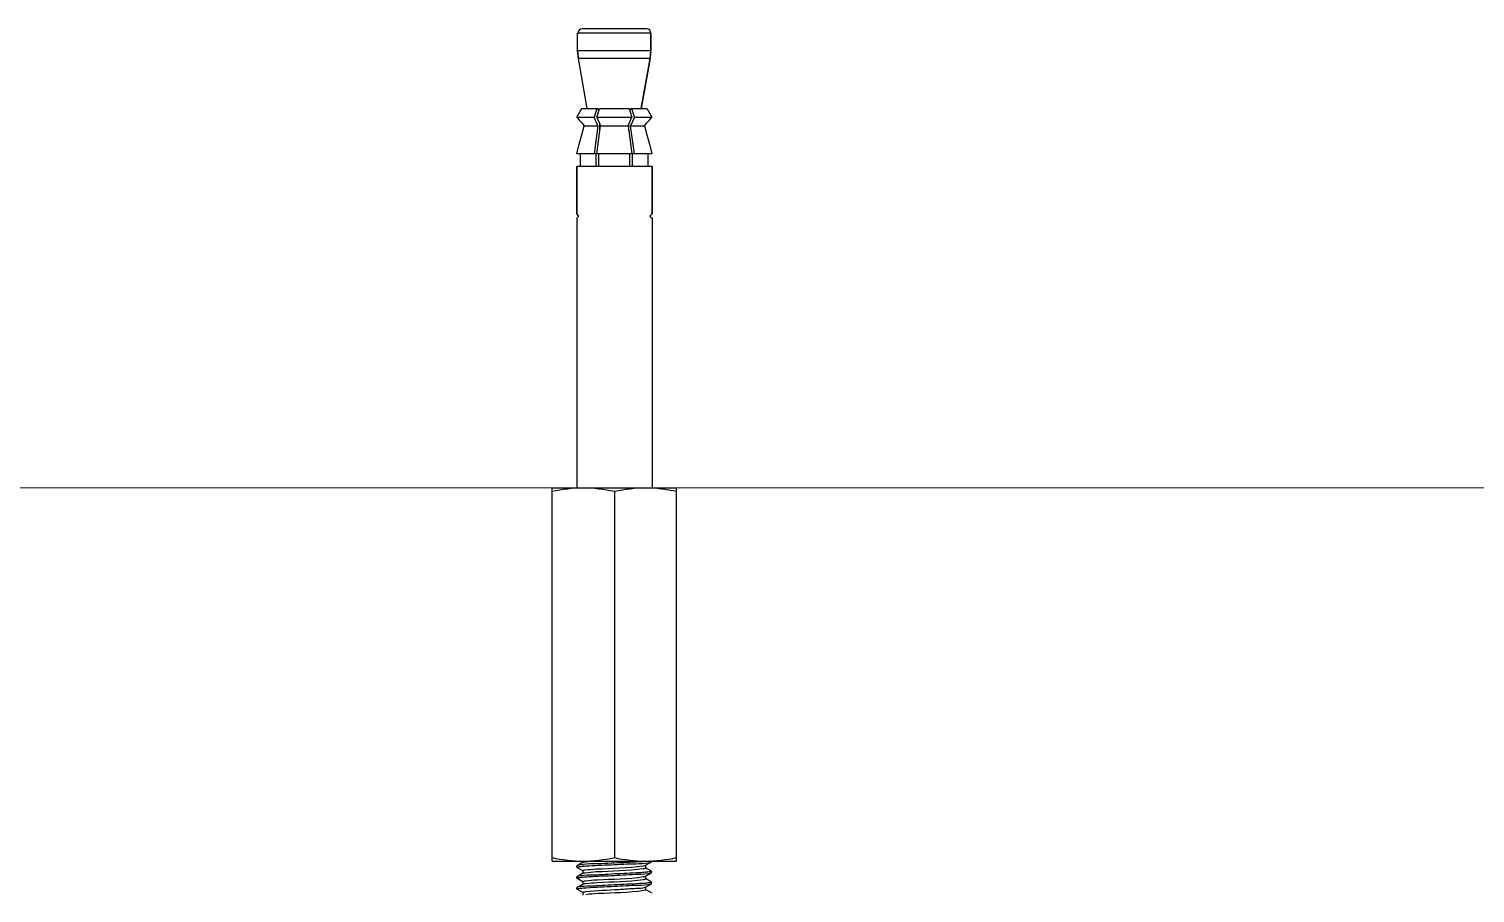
# Model space of a CAD drawing. Extents: x 1247970 to 1725648, y 860327 to 1277876.
# Drawn here: x 1317919 to 1319101, y 1202997 to 1203704 of the extents above; entities that cross this region are included whole.
import ezdxf

# ---------------------------------------------------------------- set-up
doc = ezdxf.new("R2010")
doc.units = 0
doc.header["$LTSCALE"] = 1000
doc.header["$MEASUREMENT"] = 0
doc.layers.get('0').update_dxf_attribs({"color": 254})
doc.layers.add('BZ', color=82, linetype='Continuous', lineweight=20)
doc.layers.add('TK', color=4, linetype='Continuous')

# ---------------------------------------------------------------- blocks, each defined once
blk = doc.blocks.new('A$C7BF01818')
at = {"linetype": 'Continuous'}
for p, q in [((-2236.4, 10210.9), (-2296.3, 10210.9)), ((-2296.3, 10196.4), (-2296.3, 10210.9)), ((-2239.9, 10214.4), (-2292.7, 10214.4)), ((-2236.4, 10210.9), (-2236.4, 10196.4)), ((-2236.4, 10196.4), (-2236.4, 10210.9)), ((-2236.4, 10196.4), (-2296.3, 10196.4)), ((-2295.7, 10190.2), (-2296.3, 10196.4)), ((-2237, 10190.2), (-2236.4, 10196.4)), ((-2237, 10190.2), (-2295.7, 10190.2)), ((-2288.4, 10149.3), (-2295.7, 10190.2)), ((-2237, 10190.2), (-2244.3, 10149.3)), ((-2244.3, 10149.3), (-2237, 10190.2)), ((-2297.1, 10142.2), (-2295.6, 10144.6)), ((-2295.6, 10144.6), (-2294.9, 10145.8)), ((-2294.9, 10145.8), (-2294.2, 10147)), ((-2294.2, 10147), (-2292.7, 10149.3)), ((-2292.7, 10149.3), (-2279.9, 10149.3)), ((-2280.6, 10149.3), (-2282.8, 10142.2)), ((-2280.7, 10142.2), (-2279, 10147.5)), ((-2279, 10147.5), (-2279.9, 10149.3)), ((-2279, 10147.5), (-2278.5, 10149.3)), ((-2278.5, 10149.3), (-2254.2, 10149.3)), ((-2254.2, 10149.3), (-2253.7, 10147.5)), ((-2252.8, 10149.3), (-2253.7, 10147.5)), ((-2253.7, 10147.5), (-2252, 10142.2)), ((-2252.8, 10149.3), (-2240, 10149.3)), ((-2249.9, 10142.2), (-2252.1, 10149.3)), ((-2240, 10149.3), (-2238.5, 10147)), ((-2238.5, 10147), (-2237.8, 10145.8)), ((-2237.8, 10145.8), (-2237, 10144.6)), ((-2237, 10144.6), (-2235.6, 10142.2)), ((-2297.1, 10142.2), (-2282.8, 10142.2)), ((-2297.1, 10142.2), (-2295, 10139.8)), ((-2295, 10139.8), (-2294, 10138.7)), ((-2294, 10138.7), (-2293, 10137.5)), ((-2293, 10137.5), (-2291, 10135.2)), ((-2293, 10127.7), (-2291, 10135.2)), ((-2291, 10135.2), (-2279.7, 10135.2)), ((-2279.7, 10135.2), (-2282.8, 10142.2)), ((-2279.7, 10135.2), (-2282.8, 10112.3)), ((-2280.7, 10142.2), (-2252, 10142.2)), ((-2280.7, 10142.2), (-2278.1, 10136.4)), ((-2278.1, 10131.1), (-2278.1, 10136.4)), ((-2278.1, 10136.4), (-2277.6, 10135.2)), ((-2278.1, 10131.1), (-2277.6, 10135.2)), ((-2277.6, 10135.2), (-2255.1, 10135.2)), ((-2255.1, 10135.2), (-2254.5, 10136.4)), ((-2255.1, 10135.2), (-2254.5, 10131.1)), ((-2254.5, 10136.4), (-2252, 10142.2)), ((-2254.5, 10131.1), (-2254.5, 10136.4)), ((-2249.9, 10142.2), (-2253, 10135.2)), ((-2253, 10135.2), (-2241.7, 10135.2)), ((-2249.9, 10112.3), (-2253, 10135.2)), ((-2249.9, 10142.2), (-2235.6, 10142.2)), ((-2241.7, 10135.2), (-2239.7, 10137.5)), ((-2241.7, 10135.2), (-2239.7, 10127.7)), ((-2239.7, 10137.5), (-2238.6, 10138.7)), ((-2238.6, 10138.7), (-2237.6, 10139.8)), ((-2237.6, 10139.8), (-2235.6, 10142.2)), ((-2297.1, 10112.3), (-2295, 10120.1)), ((-2295, 10120.1), (-2294, 10123.8)), ((-2294, 10123.8), (-2293, 10127.7)), ((-2280.7, 10112.3), (-2278.1, 10131.1)), ((-2254.5, 10131.1), (-2252, 10112.3)), ((-2239.7, 10127.7), (-2238.6, 10123.8)), ((-2238.6, 10123.8), (-2237.6, 10120.1)), ((-2237.6, 10120.1), (-2235.6, 10112.3)), ((-2281.2, 10112.3), (-2297.1, 10112.3)), ((-2293.9, 10101.7), (-2293.9, 10112.3)), ((-2281.2, 10101.7), (-2281.2, 10112.3)), ((-2252, 10112.3), (-2280.7, 10112.3)), ((-2279.1, 10101.7), (-2279.1, 10112.3)), ((-2253.6, 10101.7), (-2253.6, 10112.3)), ((-2235.6, 10112.3), (-2251.5, 10112.3)), ((-2251.5, 10101.7), (-2251.5, 10112.3)), ((-2238.7, 10101.7), (-2238.7, 10112.3)), ((-2235.5, 10101.7), (-2297.1, 10101.7)), ((-2297.1, 10063), (-2297.1, 10101.7)), ((-2297.1, 10101.7), (-2297.1, 10063)), ((-2235.5, 10063), (-2235.5, 10101.7)), ((-2235.5, 10101.7), (-2235.5, 10063)), ((-2295.4, 10061.3), (-2297.1, 10063)), ((-2295.4, 10061.3), (-2297.1, 10059.5)), ((-2237.3, 10061.3), (-2235.5, 10063)), ((-2237.3, 10061.3), (-2235.5, 10059.5)), ((-2297.1, 10059.5), (-2297.1, 9839)), ((-2297.1, 10059.5), (-2297.1, 9839)), ((-2235.5, 10059.5), (-2235.5, 9839)), ((-2235.5, 10059.5), (-2235.5, 9839)), ((-2317.2, 9533.5), (-2317.2, 9839)), ((-2317.2, 9839), (-2215.4, 9839)), ((-2215.4, 9533.5), (-2215.4, 9839)), ((-2266.3, 9836.1), (-2266.3, 9536.4)), ((-2317.2, 9533.5), (-2215.4, 9533.5)), ((-2296.8, 9529.7), (-2296.9, 9529.6)), ((-2296.9, 9528.5), (-2296.9, 9529.6)), ((-2291.9, 9532.6), (-2295.9, 9530.2)), ((-2292, 9533.5), (-2292, 9532.4)), ((-2240.9, 9530), (-2240.7, 9530.1)), ((-2240.7, 9530.1), (-2236.8, 9532.3)), ((-2240.6, 9528), (-2240.6, 9530.2)), ((-2238, 9533.5), (-2240.3, 9533.3)), ((-2235.9, 9532.9), (-2235.8, 9533)), ((-2235.8, 9533), (-2235.8, 9534.1)), ((-2296.8, 9528.4), (-2296.9, 9528.5)), ((-2296.8, 9520.8), (-2296.9, 9520.7)), ((-2296.9, 9519.6), (-2296.9, 9520.7)), ((-2296.8, 9519.5), (-2296.9, 9519.6)), ((-2296.8, 9528.4), (-2291.9, 9525.6)), ((-2296.8, 9519.5), (-2291.9, 9516.7)), ((-2291.9, 9523.7), (-2295.9, 9521.3)), ((-2292, 9525.8), (-2292, 9523.5)), ((-2242.9, 9527.4), (-2242.1, 9527.5)), ((-2240.9, 9521.1), (-2240.7, 9521.2)), ((-2235.9, 9525.3), (-2240.7, 9528.1)), ((-2240.7, 9521.2), (-2236.8, 9523.4)), ((-2235.9, 9516.4), (-2240.7, 9519.2)), ((-2240.6, 9519.1), (-2240.6, 9521.3)), ((-2235.9, 9525.3), (-2235.8, 9525.2)), ((-2235.9, 9524), (-2235.8, 9524.1)), ((-2235.8, 9524.1), (-2235.8, 9525.2)), ((-2296.8, 9511.9), (-2296.9, 9511.8)), ((-2296.9, 9510.7), (-2296.9, 9511.8)), ((-2296.8, 9510.6), (-2296.9, 9510.7)), ((-2296.5, 9512.1), (-2296.8, 9511.9)), ((-2296.8, 9510.6), (-2291.9, 9507.8)), ((-2291.9, 9514.7), (-2295.9, 9512.4)), ((-2292, 9516.8), (-2292, 9514.6)), ((-2292, 9507.9), (-2292, 9508)), ((-2292, 9507.9), (-2292, 9505.7)), ((-2241, 9512.2), (-2240.7, 9512.3)), ((-2240.7, 9512.3), (-2236.8, 9514.5)), ((-2235.9, 9507.5), (-2240.7, 9510.3)), ((-2240.6, 9510.2), (-2240.6, 9512.4)), ((-2235.9, 9516.4), (-2235.8, 9516.3)), ((-2235.9, 9515), (-2235.8, 9515.2)), ((-2235.9, 9507.5), (-2235.8, 9507.4)), ((-2235.8, 9515.2), (-2235.8, 9516.3))]:
    blk.add_line(p, q, dxfattribs=at)
blk.add_line((-2297.1, 9839), (-2235.5, 9839))
for centre, radius, start, end in [((-2292.7, 10210.9), 3.52, 90, 180), ((-2239.9, 10210.9), 3.52, 0, 90), ((-2261.1, 10196.4), 35.2, 180, 190.1247), ((-2271.6, 10196.4), 35.2, 349.8753, 0), ((-2283.2, 9425.8), 103.9, 95.0793, 95.2608), ((-2281.7, 9409.1), 120.6, 94.8251, 95.0772), ((-2268.1, 9323.4), 210.7, 94.4368, 94.7151), ((-2251, 9653.8), 120.9, 274.822, 275.0717), ((-2283.8, 9423.3), 97.5, 95.1074, 95.4355), ((-2281.9, 9401.9), 119, 94.8402, 95.1088), ((-2251, 9645.1), 121.2, 274.8197, 275.0686), ((-2250.9, 9635.4), 120.4, 274.8279, 275.0822), ((-2249.4, 9618.1), 103, 275.0839, 275.283)]:
    blk.add_arc(centre, radius, start, end, dxfattribs=at)
for points in [[(-2317.2, 9836.1), (-2308.9, 9837.9), (-2300.3, 9839), (-2291.8, 9839)], [(-2291.8, 9839), (-2283.3, 9839), (-2274.7, 9837.9), (-2266.3, 9836.1)], [(-2266.3, 9836.1), (-2258, 9837.9), (-2249.4, 9839), (-2240.9, 9839)], [(-2240.9, 9839), (-2232.3, 9839), (-2223.8, 9837.9), (-2215.4, 9836.1)], [(-2317.2, 9536.4), (-2308.9, 9534.7), (-2300.3, 9533.5), (-2291.8, 9533.5)], [(-2291.8, 9533.5), (-2283.3, 9533.5), (-2274.7, 9534.7), (-2266.3, 9536.4)], [(-2266.3, 9536.4), (-2258, 9534.7), (-2249.4, 9533.5), (-2240.9, 9533.5)], [(-2240.9, 9533.5), (-2232.3, 9533.5), (-2223.8, 9534.7), (-2215.4, 9536.4)]]:
    blk.add_open_spline(points, degree=3, dxfattribs=at)
for points, knots in [([(-2296.3, 9529.9), (-2296.4, 9529.9), (-2296.6, 9529.8), (-2296.7, 9529.8), (-2296.8, 9529.7)], [0, 0, 0, 0, 0.589596, 1, 1, 1, 1]), ([(-2296.4, 9528.8), (-2296, 9528.9), (-2294.7, 9529.1), (-2293.5, 9529.2), (-2292.7, 9529.3)], [0, 0, 0, 0, 0.380955, 1, 1, 1, 1]), ([(-2266.3, 9531.9), (-2269.8, 9531.7), (-2279.8, 9531), (-2290, 9531.5), (-2296.3, 9529.9)], [0, 0, 0, 0, 0.344396, 1, 1, 1, 1]), ([(-2291.9, 9532.6), (-2291.8, 9532.6), (-2291.3, 9532.8), (-2290.9, 9532.9), (-2290.6, 9532.9)], [0, 0, 0, 0, 0.370624, 1, 1, 1, 1]), ([(-2291.9, 9529.3), (-2290.2, 9529.5), (-2281.7, 9530.1), (-2273.2, 9530.4), (-2266.3, 9530.7)], [0, 0, 0, 0, 0.191552, 1, 1, 1, 1]), ([(-2290.6, 9532.9), (-2289.9, 9533), (-2288.2, 9533.2), (-2286.5, 9533.4), (-2285.5, 9533.5)], [0, 0, 0, 0, 0.418833, 1, 1, 1, 1]), ([(-2290.3, 9526.3), (-2287.2, 9526.7), (-2271.4, 9527.8), (-2255.5, 9527.9), (-2242.9, 9529.6)], [0, 0, 0, 0, 0.194462, 1, 1, 1, 1]), ([(-2240.8, 9533.3), (-2242.4, 9533.1), (-2250.9, 9532.5), (-2259.5, 9532.2), (-2266.3, 9531.9)], [0, 0, 0, 0, 0.191612, 1, 1, 1, 1]), ([(-2266.3, 9530.7), (-2262.9, 9530.9), (-2252.9, 9531.6), (-2242.7, 9531.1), (-2236.3, 9532.7)], [0, 0, 0, 0, 0.344209, 1, 1, 1, 1]), ([(-2242.9, 9529.6), (-2242.5, 9529.7), (-2241.8, 9529.8), (-2241.1, 9529.9), (-2240.9, 9530)], [0, 0, 0, 0, 0.614616, 1, 1, 1, 1]), ([(-2236.3, 9532.7), (-2236.3, 9532.7), (-2236.1, 9532.8), (-2236, 9532.8), (-2235.9, 9532.9)], [0, 0, 0, 0, 0.589346, 1, 1, 1, 1]), ([(-2296.9, 9528.5), (-2296.9, 9528.6), (-2296.7, 9528.7), (-2296.5, 9528.7), (-2296.4, 9528.8)], [0, 0, 0, 0, 0.315102, 1, 1, 1, 1]), ([(-2296.9, 9519.6), (-2296.9, 9519.7), (-2296.7, 9519.8), (-2296.6, 9519.8), (-2296.5, 9519.8)], [0, 0, 0, 0, 0.320245, 1, 1, 1, 1]), ([(-2296.4, 9521), (-2296.5, 9521), (-2296.6, 9520.9), (-2296.7, 9520.9), (-2296.8, 9520.8)], [0, 0, 0, 0, 0.58046, 1, 1, 1, 1]), ([(-2296.5, 9519.8), (-2296, 9520), (-2294.9, 9520.1), (-2293.7, 9520.3), (-2293, 9520.3)], [0, 0, 0, 0, 0.379668, 1, 1, 1, 1]), ([(-2266.3, 9523), (-2272.9, 9522.6), (-2282.8, 9521.9), (-2293, 9521.9), (-2296.4, 9521)], [0, 0, 0, 0, 0.652332, 1, 1, 1, 1]), ([(-2292, 9525.8), (-2292, 9525.9), (-2291.2, 9526.1), (-2290.7, 9526.2), (-2290.3, 9526.3)], [0, 0, 0, 0, 0.278245, 1, 1, 1, 1]), ([(-2292, 9516.8), (-2292, 9517.1), (-2291, 9517.2), (-2290.5, 9517.4), (-2289.9, 9517.4)], [0, 0, 0, 0, 0.274983, 1, 1, 1, 1]), ([(-2291.9, 9523.7), (-2291.7, 9523.8), (-2291.2, 9523.9), (-2290.6, 9524), (-2290.3, 9524)], [0, 0, 0, 0, 0.362645, 1, 1, 1, 1]), ([(-2291.9, 9520.4), (-2290.3, 9520.6), (-2281.8, 9521.2), (-2273.2, 9521.5), (-2266.3, 9521.8)], [0, 0, 0, 0, 0.191189, 1, 1, 1, 1]), ([(-2290.3, 9524), (-2287.2, 9524.5), (-2271.4, 9525.6), (-2255.5, 9525.7), (-2242.9, 9527.4)], [0, 0, 0, 0, 0.194462, 1, 1, 1, 1]), ([(-2289.9, 9517.4), (-2286.7, 9517.9), (-2270.9, 9518.9), (-2255, 9518.9), (-2242.6, 9520.8)], [0, 0, 0, 0, 0.202638, 1, 1, 1, 1]), ([(-2289.9, 9515.2), (-2286.7, 9515.6), (-2270.9, 9516.7), (-2255, 9516.7), (-2242.6, 9518.5)], [0, 0, 0, 0, 0.202638, 1, 1, 1, 1]), ([(-2240.8, 9524.4), (-2242.5, 9524.2), (-2250.9, 9523.6), (-2259.5, 9523.3), (-2266.3, 9523)], [0, 0, 0, 0, 0.191642, 1, 1, 1, 1]), ([(-2266.3, 9521.8), (-2259.8, 9522.1), (-2249.8, 9522.9), (-2239.7, 9522.9), (-2236.3, 9523.8)], [0, 0, 0, 0, 0.651259, 1, 1, 1, 1]), ([(-2242.6, 9520.8), (-2242.2, 9520.8), (-2241.7, 9520.9), (-2241.1, 9521), (-2240.9, 9521.1)], [0, 0, 0, 0, 0.602116, 1, 1, 1, 1]), ([(-2242.6, 9518.5), (-2242.1, 9518.6), (-2241.6, 9518.7), (-2240.6, 9518.9), (-2240.6, 9519.1)], [0, 0, 0, 0, 0.723202, 1, 1, 1, 1]), ([(-2242.1, 9527.5), (-2241.7, 9527.6), (-2241.3, 9527.6), (-2240.6, 9527.8), (-2240.6, 9528)], [0, 0, 0, 0, 0.717177, 1, 1, 1, 1]), ([(-2236.3, 9524.9), (-2236.8, 9524.8), (-2238.2, 9524.6), (-2239.5, 9524.5), (-2240.3, 9524.4)], [0, 0, 0, 0, 0.38585, 1, 1, 1, 1]), ([(-2235.8, 9525.2), (-2235.8, 9525.1), (-2236, 9525), (-2236.2, 9524.9), (-2236.3, 9524.9)], [0, 0, 0, 0, 0.308172, 1, 1, 1, 1]), ([(-2236.3, 9523.8), (-2236.2, 9523.8), (-2236.1, 9523.9), (-2235.9, 9523.9), (-2235.9, 9524)], [0, 0, 0, 0, 0.582042, 1, 1, 1, 1]), ([(-2296.9, 9510.7), (-2296.9, 9510.7), (-2296.8, 9510.8), (-2296.7, 9510.9), (-2296.7, 9510.9)], [0, 0, 0, 0, 0.352112, 1, 1, 1, 1]), ([(-2296.7, 9510.9), (-2296.3, 9511), (-2295.4, 9511.2), (-2294.5, 9511.3), (-2293.9, 9511.3)], [0, 0, 0, 0, 0.365812, 1, 1, 1, 1]), ([(-2266.3, 9514), (-2272.9, 9513.7), (-2282.9, 9512.9), (-2293.1, 9513), (-2296.5, 9512.1)], [0, 0, 0, 0, 0.654756, 1, 1, 1, 1]), ([(-2293.9, 9511.3), (-2292.4, 9511.5), (-2283.2, 9512.2), (-2274, 9512.6), (-2266.3, 9512.9)], [0, 0, 0, 0, 0.171814, 1, 1, 1, 1]), ([(-2292, 9508), (-2291.8, 9508.2), (-2290.9, 9508.3), (-2290.1, 9508.5), (-2289.6, 9508.6)], [0, 0, 0, 0, 0.319592, 1, 1, 1, 1]), ([(-2291.9, 9514.7), (-2291.7, 9514.9), (-2291, 9515), (-2290.4, 9515.1), (-2289.9, 9515.2)], [0, 0, 0, 0, 0.355765, 1, 1, 1, 1]), ([(-2289.6, 9508.6), (-2280.7, 9509.7), (-2266.8, 9509.9), (-2250.8, 9511.3), (-2243.3, 9511.4), (-2241, 9512.2)], [0, 0, 0, 0, 0.551696, 0.847338, 1, 1, 1, 1]), ([(-2289.6, 9506.3), (-2286.3, 9506.8), (-2270.5, 9507.8), (-2254.6, 9507.7), (-2242.2, 9509.7)], [0, 0, 0, 0, 0.210845, 1, 1, 1, 1]), ([(-2240.8, 9515.4), (-2242.4, 9515.3), (-2250.9, 9514.7), (-2259.5, 9514.4), (-2266.3, 9514)], [0, 0, 0, 0, 0.191489, 1, 1, 1, 1]), ([(-2266.3, 9512.9), (-2259.8, 9513.2), (-2249.8, 9514), (-2239.6, 9514), (-2236.3, 9514.9)], [0, 0, 0, 0, 0.652059, 1, 1, 1, 1]), ([(-2242.2, 9509.7), (-2241.8, 9509.7), (-2241.4, 9509.8), (-2240.6, 9510), (-2240.6, 9510.2)], [0, 0, 0, 0, 0.71948, 1, 1, 1, 1]), ([(-2236.3, 9516), (-2236.7, 9515.9), (-2237.9, 9515.7), (-2239.2, 9515.6), (-2239.9, 9515.5)], [0, 0, 0, 0, 0.38343, 1, 1, 1, 1]), ([(-2235.8, 9516.3), (-2235.8, 9516.2), (-2236, 9516.1), (-2236.2, 9516.1), (-2236.3, 9516)], [0, 0, 0, 0, 0.313629, 1, 1, 1, 1]), ([(-2236.3, 9514.9), (-2236.2, 9514.9), (-2236.1, 9515), (-2235.9, 9515), (-2235.9, 9515)], [0, 0, 0, 0, 0.580271, 1, 1, 1, 1])]:
    blk.add_open_spline(points, degree=3, knots=knots, dxfattribs=at)
at = {"layer": 'BZ'}
blk.add_line((5115.5, 9839), (-5919.3, 9839), dxfattribs=at)

msp = doc.modelspace()

# ---------------------------------------------------------------- block references
at = {"layer": 'TK'}
msp.add_blockref('A$C7BF01818', (1320663.7, 1193489.5), dxfattribs=at)

doc.saveas('drawing.dxf')
